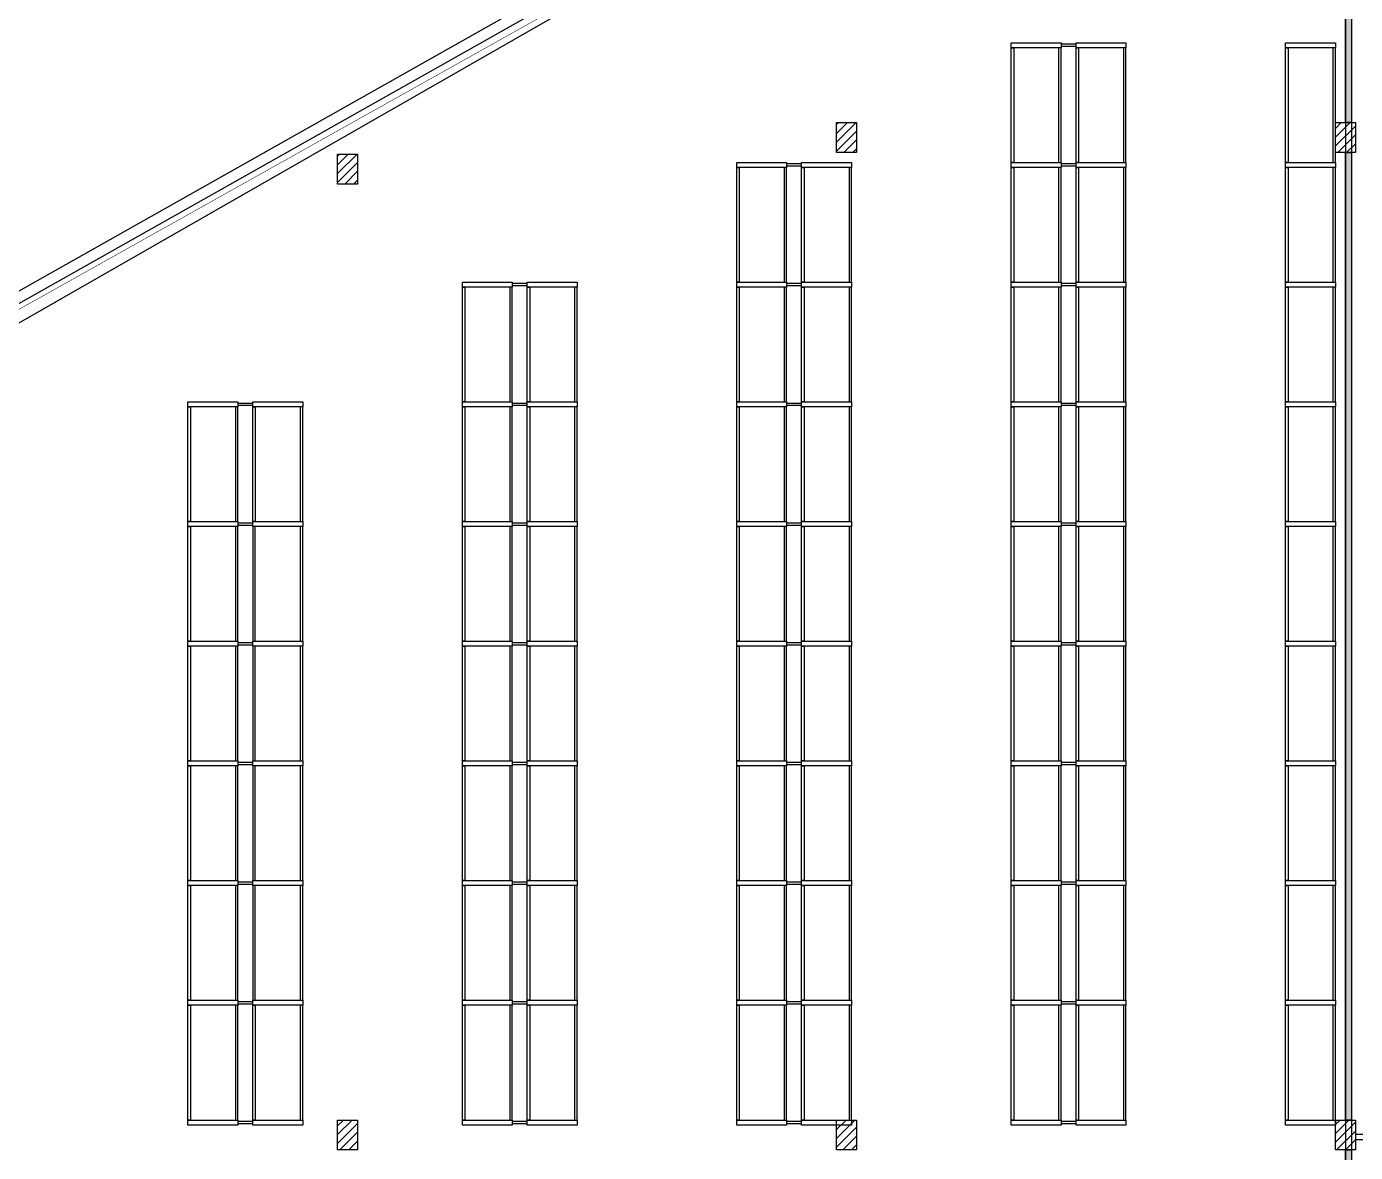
# Model space of a CAD drawing. Header units: millimetres. Extents: x 69.2 to 159.5, y 66.7 to 165.8.
# Drawn here: x 106.43 to 133.07, y 107.07 to 129.64 of the extents above; entities that cross this region are included whole.
import ezdxf

# ---------------------------------------------------------------- set-up
doc = ezdxf.new("R2010")
doc.units = ezdxf.units.MM
doc.layers.add('CIVIL-ARQ', color=8, linetype='Continuous')

# ---------------------------------------------------------------- blocks, each defined once
blk = doc.blocks.new('A$C3E6B7836')
h = blk.add_hatch()
h.set_pattern_fill('ANSI31', color=256, style=0)
h.set_pattern_definition([(45, (-13.37838, -34.88476), (-0.08838835, 0.08838835), [])])
h.paths.add_polyline_path([(-0.2, -0.3), (-0.2, 0.3), (0.2, 0.3), (0.2, -0.3)])
blk.add_lwpolyline([(-0.2, -0.3), (-0.2, 0.3), (0.2, 0.3), (0.2, -0.3), (-0.2, -0.3)])

msp = doc.modelspace()

# ---------------------------------------------------------------- hatches: boundary and pattern name
at = {"layer": 'CIVIL-ARQ'}
for points in [[(132.867179, 127.717529), (132.867179, 133.617529), (132.987179, 133.617529), (132.987179, 127.717529)], [(132.867179, 107.717529), (132.867179, 127.117529), (132.987179, 127.117529), (132.987179, 107.717529)], [(132.867179, 87.717529), (132.867179, 107.117529), (132.987179, 107.117529), (132.987179, 87.717529)]]:
    msp.add_hatch(color=256, dxfattribs=at).paths.add_polyline_path(points)

# ---------------------------------------------------------------- linework, layer by layer
for p, q in [((132.867179, 133.617529), (132.867179, 87.117529)), ((132.987179, 133.617529), (132.987179, 87.117529))]:
    msp.add_line(p, q, dxfattribs=at)
msp.add_lwpolyline([(132.987179, 136.617529, 0, 0, 0), (132.867179, 76.917529, 0, 0, 0), (79.367179, 76.917529, 0, 0, 0), (79.367179, 109.148387, 0, 0, 0), (101.654974, 121.626446, 0.01, 0.01, 0), (101.717179, 121.516253, 0.01, 0.01, 0), (105.11802, 123.321249, 0.01, 0.01, 0), (132.867179, 138.871263, 0.01, 0.01, 0), (132.987179, 136.617529, 0.01, 0.01, 0), (132.987179, 136.617529, 0.01, 0.01, 0)], format="xyseb", dxfattribs=at)
for points in [[(125.209299, 135.030727), (78.704792, 108.778183)], [(125.317483, 134.839005), (105.068861, 123.408331)], [(125.415802, 134.66484), (101.867179, 121.173683)], [(132.867179, 127.717529), (132.867179, 133.617529)], [(132.987179, 133.617529), (132.987179, 127.717529), (132.867179, 127.717529)], [(132.867179, 107.717529), (132.867179, 127.117529), (132.987179, 127.117529), (132.987179, 107.717529), (132.867179, 107.717529)], [(132.867179, 87.717529), (132.867179, 107.117529), (132.987179, 107.117529), (132.987179, 87.717529), (132.867179, 87.717529)]]:
    msp.add_lwpolyline(points, dxfattribs=at)
for points in [[(127.167179, 129.317529), (127.167179, 129.217529), (126.167179, 129.217529), (126.167179, 129.317529)], [(126.217179, 129.217529), (126.217179, 126.917529), (126.167179, 126.917529), (126.167179, 129.217529)], [(127.117179, 129.217529), (127.117179, 126.917529), (127.167179, 126.917529), (127.167179, 129.217529)], [(127.467179, 129.247529), (127.467179, 129.287529), (127.167179, 129.287529), (127.167179, 129.247529)], [(128.467179, 129.317529), (128.467179, 129.217529), (127.467179, 129.217529), (127.467179, 129.317529)], [(127.517179, 129.217529), (127.517179, 126.917529), (127.467179, 126.917529), (127.467179, 129.217529)], [(128.417179, 129.217529), (128.417179, 126.917529), (128.467179, 126.917529), (128.467179, 129.217529)], [(132.667179, 129.317529), (132.667179, 129.217529), (131.667179, 129.217529), (131.667179, 129.317529)], [(131.717179, 129.217529), (131.717179, 126.917529), (131.667179, 126.917529), (131.667179, 129.217529)], [(132.617179, 129.217529), (132.617179, 126.917529), (132.667179, 126.917529), (132.667179, 129.217529)], [(121.667179, 126.917529), (121.667179, 126.817529), (120.667179, 126.817529), (120.667179, 126.917529)], [(120.717179, 126.817529), (120.717179, 124.517529), (120.667179, 124.517529), (120.667179, 126.817529)], [(121.617179, 126.817529), (121.617179, 124.517529), (121.667179, 124.517529), (121.667179, 126.817529)], [(121.967179, 126.847529), (121.967179, 126.887529), (121.667179, 126.887529), (121.667179, 126.847529)], [(122.967179, 126.917529), (122.967179, 126.817529), (121.967179, 126.817529), (121.967179, 126.917529)], [(122.017179, 126.817529), (122.017179, 124.517529), (121.967179, 124.517529), (121.967179, 126.817529)], [(122.917179, 126.817529), (122.917179, 124.517529), (122.967179, 124.517529), (122.967179, 126.817529)], [(127.167179, 126.917529), (127.167179, 126.817529), (126.167179, 126.817529), (126.167179, 126.917529)], [(126.217179, 126.817529), (126.217179, 124.517529), (126.167179, 124.517529), (126.167179, 126.817529)], [(127.117179, 126.817529), (127.117179, 124.517529), (127.167179, 124.517529), (127.167179, 126.817529)], [(127.467179, 126.847529), (127.467179, 126.887529), (127.167179, 126.887529), (127.167179, 126.847529)], [(128.467179, 126.917529), (128.467179, 126.817529), (127.467179, 126.817529), (127.467179, 126.917529)], [(127.517179, 126.817529), (127.517179, 124.517529), (127.467179, 124.517529), (127.467179, 126.817529)], [(128.417179, 126.817529), (128.417179, 124.517529), (128.467179, 124.517529), (128.467179, 126.817529)], [(132.667179, 126.917529), (132.667179, 126.817529), (131.667179, 126.817529), (131.667179, 126.917529)], [(132.667179, 126.917529), (132.667179, 126.817529), (131.667179, 126.817529), (131.667179, 126.917529)], [(131.717179, 126.817529), (131.717179, 124.517529), (131.667179, 124.517529), (131.667179, 126.817529)], [(132.617179, 126.817529), (132.617179, 124.517529), (132.667179, 124.517529), (132.667179, 126.817529)], [(116.167179, 124.517529), (116.167179, 124.417529), (115.167179, 124.417529), (115.167179, 124.517529)], [(115.217179, 124.417529), (115.217179, 122.117529), (115.167179, 122.117529), (115.167179, 124.417529)], [(116.117179, 124.417529), (116.117179, 122.117529), (116.167179, 122.117529), (116.167179, 124.417529)], [(116.467179, 124.447529), (116.467179, 124.487529), (116.167179, 124.487529), (116.167179, 124.447529)], [(117.467179, 124.517529), (117.467179, 124.417529), (116.467179, 124.417529), (116.467179, 124.517529)], [(116.517179, 124.417529), (116.517179, 122.117529), (116.467179, 122.117529), (116.467179, 124.417529)], [(117.417179, 124.417529), (117.417179, 122.117529), (117.467179, 122.117529), (117.467179, 124.417529)], [(121.667179, 124.517529), (121.667179, 124.417529), (120.667179, 124.417529), (120.667179, 124.517529)], [(120.717179, 124.417529), (120.717179, 122.117529), (120.667179, 122.117529), (120.667179, 124.417529)], [(121.617179, 124.417529), (121.617179, 122.117529), (121.667179, 122.117529), (121.667179, 124.417529)], [(121.967179, 124.447529), (121.967179, 124.487529), (121.667179, 124.487529), (121.667179, 124.447529)], [(122.967179, 124.517529), (122.967179, 124.417529), (121.967179, 124.417529), (121.967179, 124.517529)], [(122.017179, 124.417529), (122.017179, 122.117529), (121.967179, 122.117529), (121.967179, 124.417529)], [(122.917179, 124.417529), (122.917179, 122.117529), (122.967179, 122.117529), (122.967179, 124.417529)], [(127.167179, 124.517529), (127.167179, 124.417529), (126.167179, 124.417529), (126.167179, 124.517529)], [(126.217179, 124.417529), (126.217179, 122.117529), (126.167179, 122.117529), (126.167179, 124.417529)], [(127.117179, 124.417529), (127.117179, 122.117529), (127.167179, 122.117529), (127.167179, 124.417529)], [(127.467179, 124.447529), (127.467179, 124.487529), (127.167179, 124.487529), (127.167179, 124.447529)], [(128.467179, 124.517529), (128.467179, 124.417529), (127.467179, 124.417529), (127.467179, 124.517529)], [(127.517179, 124.417529), (127.517179, 122.117529), (127.467179, 122.117529), (127.467179, 124.417529)], [(128.417179, 124.417529), (128.417179, 122.117529), (128.467179, 122.117529), (128.467179, 124.417529)], [(132.667179, 124.517529), (132.667179, 124.417529), (131.667179, 124.417529), (131.667179, 124.517529)], [(131.717179, 124.417529), (131.717179, 122.117529), (131.667179, 122.117529), (131.667179, 124.417529)], [(132.617179, 124.417529), (132.617179, 122.117529), (132.667179, 122.117529), (132.667179, 124.417529)], [(110.667179, 122.117529), (110.667179, 122.017529), (109.667179, 122.017529), (109.667179, 122.117529)], [(109.717179, 122.017529), (109.717179, 119.717529), (109.667179, 119.717529), (109.667179, 122.017529)], [(110.617179, 122.017529), (110.617179, 119.717529), (110.667179, 119.717529), (110.667179, 122.017529)], [(110.967179, 122.047529), (110.967179, 122.087529), (110.667179, 122.087529), (110.667179, 122.047529)], [(111.967179, 122.117529), (111.967179, 122.017529), (110.967179, 122.017529), (110.967179, 122.117529)], [(111.017179, 122.017529), (111.017179, 119.717529), (110.967179, 119.717529), (110.967179, 122.017529)], [(111.917179, 122.017529), (111.917179, 119.717529), (111.967179, 119.717529), (111.967179, 122.017529)], [(116.167179, 122.117529), (116.167179, 122.017529), (115.167179, 122.017529), (115.167179, 122.117529)], [(115.217179, 122.017529), (115.217179, 119.717529), (115.167179, 119.717529), (115.167179, 122.017529)], [(116.117179, 122.017529), (116.117179, 119.717529), (116.167179, 119.717529), (116.167179, 122.017529)], [(116.467179, 122.047529), (116.467179, 122.087529), (116.167179, 122.087529), (116.167179, 122.047529)], [(117.467179, 122.117529), (117.467179, 122.017529), (116.467179, 122.017529), (116.467179, 122.117529)], [(116.517179, 122.017529), (116.517179, 119.717529), (116.467179, 119.717529), (116.467179, 122.017529)], [(117.417179, 122.017529), (117.417179, 119.717529), (117.467179, 119.717529), (117.467179, 122.017529)], [(121.667179, 122.117529), (121.667179, 122.017529), (120.667179, 122.017529), (120.667179, 122.117529)], [(120.717179, 122.017529), (120.717179, 119.717529), (120.667179, 119.717529), (120.667179, 122.017529)], [(121.617179, 122.017529), (121.617179, 119.717529), (121.667179, 119.717529), (121.667179, 122.017529)], [(121.967179, 122.047529), (121.967179, 122.087529), (121.667179, 122.087529), (121.667179, 122.047529)], [(122.967179, 122.117529), (122.967179, 122.017529), (121.967179, 122.017529), (121.967179, 122.117529)], [(122.017179, 122.017529), (122.017179, 119.717529), (121.967179, 119.717529), (121.967179, 122.017529)], [(122.917179, 122.017529), (122.917179, 119.717529), (122.967179, 119.717529), (122.967179, 122.017529)], [(127.167179, 122.117529), (127.167179, 122.017529), (126.167179, 122.017529), (126.167179, 122.117529)], [(126.217179, 122.017529), (126.217179, 119.717529), (126.167179, 119.717529), (126.167179, 122.017529)], [(127.117179, 122.017529), (127.117179, 119.717529), (127.167179, 119.717529), (127.167179, 122.017529)], [(127.467179, 122.047529), (127.467179, 122.087529), (127.167179, 122.087529), (127.167179, 122.047529)], [(128.467179, 122.117529), (128.467179, 122.017529), (127.467179, 122.017529), (127.467179, 122.117529)], [(127.517179, 122.017529), (127.517179, 119.717529), (127.467179, 119.717529), (127.467179, 122.017529)], [(128.417179, 122.017529), (128.417179, 119.717529), (128.467179, 119.717529), (128.467179, 122.017529)], [(132.667179, 122.117529), (132.667179, 122.017529), (131.667179, 122.017529), (131.667179, 122.117529)], [(131.717179, 122.017529), (131.717179, 119.717529), (131.667179, 119.717529), (131.667179, 122.017529)], [(132.617179, 122.017529), (132.617179, 119.717529), (132.667179, 119.717529), (132.667179, 122.017529)], [(110.667179, 119.717529), (110.667179, 119.617529), (109.667179, 119.617529), (109.667179, 119.717529)], [(109.717179, 119.617529), (109.717179, 117.317529), (109.667179, 117.317529), (109.667179, 119.617529)], [(110.617179, 119.617529), (110.617179, 117.317529), (110.667179, 117.317529), (110.667179, 119.617529)], [(110.967179, 119.647529), (110.967179, 119.687529), (110.667179, 119.687529), (110.667179, 119.647529)], [(111.967179, 119.717529), (111.967179, 119.617529), (110.967179, 119.617529), (110.967179, 119.717529)], [(110.967179, 119.617529), (110.967179, 117.317529), (111.017179, 117.317529), (111.017179, 119.617529)], [(111.917179, 119.617529), (111.917179, 117.317529), (111.967179, 117.317529), (111.967179, 119.617529)], [(116.167179, 119.717529), (116.167179, 119.617529), (115.167179, 119.617529), (115.167179, 119.717529)], [(115.217179, 119.617529), (115.217179, 117.317529), (115.167179, 117.317529), (115.167179, 119.617529)], [(116.117179, 119.617529), (116.117179, 117.317529), (116.167179, 117.317529), (116.167179, 119.617529)], [(116.467179, 119.647529), (116.467179, 119.687529), (116.167179, 119.687529), (116.167179, 119.647529)], [(117.467179, 119.717529), (117.467179, 119.617529), (116.467179, 119.617529), (116.467179, 119.717529)], [(116.517179, 119.617529), (116.517179, 117.317529), (116.467179, 117.317529), (116.467179, 119.617529)], [(117.417179, 119.617529), (117.417179, 117.317529), (117.467179, 117.317529), (117.467179, 119.617529)], [(121.667179, 119.717529), (121.667179, 119.617529), (120.667179, 119.617529), (120.667179, 119.717529)], [(120.717179, 119.617529), (120.717179, 117.317529), (120.667179, 117.317529), (120.667179, 119.617529)], [(121.617179, 119.617529), (121.617179, 117.317529), (121.667179, 117.317529), (121.667179, 119.617529)], [(121.967179, 119.647529), (121.967179, 119.687529), (121.667179, 119.687529), (121.667179, 119.647529)], [(122.967179, 119.717529), (122.967179, 119.617529), (121.967179, 119.617529), (121.967179, 119.717529)], [(122.017179, 119.617529), (122.017179, 117.317529), (121.967179, 117.317529), (121.967179, 119.617529)], [(122.917179, 119.617529), (122.917179, 117.317529), (122.967179, 117.317529), (122.967179, 119.617529)], [(127.167179, 119.717529), (127.167179, 119.617529), (126.167179, 119.617529), (126.167179, 119.717529)], [(126.217179, 119.617529), (126.217179, 117.317529), (126.167179, 117.317529), (126.167179, 119.617529)], [(127.117179, 119.617529), (127.117179, 117.317529), (127.167179, 117.317529), (127.167179, 119.617529)], [(127.467179, 119.647529), (127.467179, 119.687529), (127.167179, 119.687529), (127.167179, 119.647529)], [(128.467179, 119.717529), (128.467179, 119.617529), (127.467179, 119.617529), (127.467179, 119.717529)], [(127.517179, 119.617529), (127.517179, 117.317529), (127.467179, 117.317529), (127.467179, 119.617529)], [(128.417179, 119.617529), (128.417179, 117.317529), (128.467179, 117.317529), (128.467179, 119.617529)], [(132.667179, 119.717529), (132.667179, 119.617529), (131.667179, 119.617529), (131.667179, 119.717529)], [(131.717179, 119.617529), (131.717179, 117.317529), (131.667179, 117.317529), (131.667179, 119.617529)], [(132.617179, 119.617529), (132.617179, 117.317529), (132.667179, 117.317529), (132.667179, 119.617529)], [(110.667179, 117.317529), (110.667179, 117.217529), (109.667179, 117.217529), (109.667179, 117.317529)], [(109.717179, 117.217529), (109.717179, 114.917529), (109.667179, 114.917529), (109.667179, 117.217529)], [(110.617179, 117.217529), (110.617179, 114.917529), (110.667179, 114.917529), (110.667179, 117.217529)], [(110.967179, 117.247529), (110.967179, 117.287529), (110.667179, 117.287529), (110.667179, 117.247529)], [(111.967179, 117.317529), (111.967179, 117.217529), (110.967179, 117.217529), (110.967179, 117.317529)], [(110.967179, 117.217529), (110.967179, 114.917529), (111.017179, 114.917529), (111.017179, 117.217529)], [(111.917179, 117.217529), (111.917179, 114.917529), (111.967179, 114.917529), (111.967179, 117.217529)], [(116.167179, 117.317529), (116.167179, 117.217529), (115.167179, 117.217529), (115.167179, 117.317529)], [(115.217179, 117.217529), (115.217179, 114.917529), (115.167179, 114.917529), (115.167179, 117.217529)], [(116.117179, 117.217529), (116.117179, 114.917529), (116.167179, 114.917529), (116.167179, 117.217529)], [(116.467179, 117.247529), (116.467179, 117.287529), (116.167179, 117.287529), (116.167179, 117.247529)], [(117.467179, 117.317529), (117.467179, 117.217529), (116.467179, 117.217529), (116.467179, 117.317529)], [(116.517179, 117.217529), (116.517179, 114.917529), (116.467179, 114.917529), (116.467179, 117.217529)], [(117.417179, 117.217529), (117.417179, 114.917529), (117.467179, 114.917529), (117.467179, 117.217529)], [(121.667179, 117.317529), (121.667179, 117.217529), (120.667179, 117.217529), (120.667179, 117.317529)], [(120.717179, 117.217529), (120.717179, 114.917529), (120.667179, 114.917529), (120.667179, 117.217529)], [(121.617179, 117.217529), (121.617179, 114.917529), (121.667179, 114.917529), (121.667179, 117.217529)], [(121.967179, 117.247529), (121.967179, 117.287529), (121.667179, 117.287529), (121.667179, 117.247529)], [(122.967179, 117.317529), (122.967179, 117.217529), (121.967179, 117.217529), (121.967179, 117.317529)], [(122.017179, 117.217529), (122.017179, 114.917529), (121.967179, 114.917529), (121.967179, 117.217529)], [(122.917179, 117.217529), (122.917179, 114.917529), (122.967179, 114.917529), (122.967179, 117.217529)], [(127.167179, 117.317529), (127.167179, 117.217529), (126.167179, 117.217529), (126.167179, 117.317529)], [(126.217179, 117.217529), (126.217179, 114.917529), (126.167179, 114.917529), (126.167179, 117.217529)], [(127.117179, 117.217529), (127.117179, 114.917529), (127.167179, 114.917529), (127.167179, 117.217529)], [(127.467179, 117.247529), (127.467179, 117.287529), (127.167179, 117.287529), (127.167179, 117.247529)], [(128.467179, 117.317529), (128.467179, 117.217529), (127.467179, 117.217529), (127.467179, 117.317529)], [(127.517179, 117.217529), (127.517179, 114.917529), (127.467179, 114.917529), (127.467179, 117.217529)], [(128.417179, 117.217529), (128.417179, 114.917529), (128.467179, 114.917529), (128.467179, 117.217529)], [(132.667179, 117.317529), (132.667179, 117.217529), (131.667179, 117.217529), (131.667179, 117.317529)], [(131.717179, 117.217529), (131.717179, 114.917529), (131.667179, 114.917529), (131.667179, 117.217529)], [(132.617179, 117.217529), (132.617179, 114.917529), (132.667179, 114.917529), (132.667179, 117.217529)], [(110.667179, 114.917529), (110.667179, 114.817529), (109.667179, 114.817529), (109.667179, 114.917529)], [(109.717179, 114.817529), (109.717179, 112.517529), (109.667179, 112.517529), (109.667179, 114.817529)], [(110.617179, 114.817529), (110.617179, 112.517529), (110.667179, 112.517529), (110.667179, 114.817529)], [(110.967179, 114.847529), (110.967179, 114.887529), (110.667179, 114.887529), (110.667179, 114.847529)], [(111.967179, 114.917529), (111.967179, 114.817529), (110.967179, 114.817529), (110.967179, 114.917529)], [(110.967179, 114.817529), (110.967179, 112.517529), (111.017179, 112.517529), (111.017179, 114.817529)], [(111.917179, 114.817529), (111.917179, 112.517529), (111.967179, 112.517529), (111.967179, 114.817529)], [(116.167179, 114.917529), (116.167179, 114.817529), (115.167179, 114.817529), (115.167179, 114.917529)], [(115.217179, 114.817529), (115.217179, 112.517529), (115.167179, 112.517529), (115.167179, 114.817529)], [(116.117179, 114.817529), (116.117179, 112.517529), (116.167179, 112.517529), (116.167179, 114.817529)], [(116.467179, 114.847529), (116.467179, 114.887529), (116.167179, 114.887529), (116.167179, 114.847529)], [(117.467179, 114.917529), (117.467179, 114.817529), (116.467179, 114.817529), (116.467179, 114.917529)], [(116.517179, 114.817529), (116.517179, 112.517529), (116.467179, 112.517529), (116.467179, 114.817529)], [(117.417179, 114.817529), (117.417179, 112.517529), (117.467179, 112.517529), (117.467179, 114.817529)], [(121.667179, 114.917529), (121.667179, 114.817529), (120.667179, 114.817529), (120.667179, 114.917529)], [(120.717179, 114.817529), (120.717179, 112.517529), (120.667179, 112.517529), (120.667179, 114.817529)], [(121.617179, 114.817529), (121.617179, 112.517529), (121.667179, 112.517529), (121.667179, 114.817529)], [(121.967179, 114.847529), (121.967179, 114.887529), (121.667179, 114.887529), (121.667179, 114.847529)], [(122.967179, 114.917529), (122.967179, 114.817529), (121.967179, 114.817529), (121.967179, 114.917529)], [(122.017179, 114.817529), (122.017179, 112.517529), (121.967179, 112.517529), (121.967179, 114.817529)], [(122.917179, 114.817529), (122.917179, 112.517529), (122.967179, 112.517529), (122.967179, 114.817529)], [(127.167179, 114.917529), (127.167179, 114.817529), (126.167179, 114.817529), (126.167179, 114.917529)], [(126.217179, 114.817529), (126.217179, 112.517529), (126.167179, 112.517529), (126.167179, 114.817529)], [(127.117179, 114.817529), (127.117179, 112.517529), (127.167179, 112.517529), (127.167179, 114.817529)], [(127.467179, 114.847529), (127.467179, 114.887529), (127.167179, 114.887529), (127.167179, 114.847529)], [(128.467179, 114.917529), (128.467179, 114.817529), (127.467179, 114.817529), (127.467179, 114.917529)], [(127.517179, 114.817529), (127.517179, 112.517529), (127.467179, 112.517529), (127.467179, 114.817529)], [(128.417179, 114.817529), (128.417179, 112.517529), (128.467179, 112.517529), (128.467179, 114.817529)], [(132.667179, 114.917529), (132.667179, 114.817529), (131.667179, 114.817529), (131.667179, 114.917529)], [(131.717179, 114.817529), (131.717179, 112.517529), (131.667179, 112.517529), (131.667179, 114.817529)], [(132.617179, 114.817529), (132.617179, 112.517529), (132.667179, 112.517529), (132.667179, 114.817529)], [(110.667179, 112.517529), (110.667179, 112.417529), (109.667179, 112.417529), (109.667179, 112.517529)], [(109.717179, 112.417529), (109.717179, 110.117529), (109.667179, 110.117529), (109.667179, 112.417529)], [(110.617179, 112.417529), (110.617179, 110.117529), (110.667179, 110.117529), (110.667179, 112.417529)], [(110.967179, 112.447529), (110.967179, 112.487529), (110.667179, 112.487529), (110.667179, 112.447529)], [(111.967179, 112.517529), (111.967179, 112.417529), (110.967179, 112.417529), (110.967179, 112.517529)], [(110.967179, 112.417529), (110.967179, 110.117529), (111.017179, 110.117529), (111.017179, 112.417529)], [(111.917179, 112.417529), (111.917179, 110.117529), (111.967179, 110.117529), (111.967179, 112.417529)], [(116.167179, 112.517529), (116.167179, 112.417529), (115.167179, 112.417529), (115.167179, 112.517529)], [(115.217179, 112.417529), (115.217179, 110.117529), (115.167179, 110.117529), (115.167179, 112.417529)], [(116.117179, 112.417529), (116.117179, 110.117529), (116.167179, 110.117529), (116.167179, 112.417529)], [(116.467179, 112.447529), (116.467179, 112.487529), (116.167179, 112.487529), (116.167179, 112.447529)], [(117.467179, 112.517529), (117.467179, 112.417529), (116.467179, 112.417529), (116.467179, 112.517529)], [(116.517179, 112.417529), (116.517179, 110.117529), (116.467179, 110.117529), (116.467179, 112.417529)], [(117.417179, 112.417529), (117.417179, 110.117529), (117.467179, 110.117529), (117.467179, 112.417529)], [(121.667179, 112.517529), (121.667179, 112.417529), (120.667179, 112.417529), (120.667179, 112.517529)], [(120.717179, 112.417529), (120.717179, 110.117529), (120.667179, 110.117529), (120.667179, 112.417529)], [(121.617179, 112.417529), (121.617179, 110.117529), (121.667179, 110.117529), (121.667179, 112.417529)], [(121.967179, 112.447529), (121.967179, 112.487529), (121.667179, 112.487529), (121.667179, 112.447529)], [(122.967179, 112.517529), (122.967179, 112.417529), (121.967179, 112.417529), (121.967179, 112.517529)], [(122.017179, 112.417529), (122.017179, 110.117529), (121.967179, 110.117529), (121.967179, 112.417529)], [(122.917179, 112.417529), (122.917179, 110.117529), (122.967179, 110.117529), (122.967179, 112.417529)], [(127.167179, 112.517529), (127.167179, 112.417529), (126.167179, 112.417529), (126.167179, 112.517529)], [(126.217179, 112.417529), (126.217179, 110.117529), (126.167179, 110.117529), (126.167179, 112.417529)], [(127.117179, 112.417529), (127.117179, 110.117529), (127.167179, 110.117529), (127.167179, 112.417529)], [(127.467179, 112.447529), (127.467179, 112.487529), (127.167179, 112.487529), (127.167179, 112.447529)], [(128.467179, 112.517529), (128.467179, 112.417529), (127.467179, 112.417529), (127.467179, 112.517529)], [(127.517179, 112.417529), (127.517179, 110.117529), (127.467179, 110.117529), (127.467179, 112.417529)], [(128.417179, 112.417529), (128.417179, 110.117529), (128.467179, 110.117529), (128.467179, 112.417529)], [(132.667179, 112.517529), (132.667179, 112.417529), (131.667179, 112.417529), (131.667179, 112.517529)], [(131.717179, 112.417529), (131.717179, 110.117529), (131.667179, 110.117529), (131.667179, 112.417529)], [(132.617179, 112.417529), (132.617179, 110.117529), (132.667179, 110.117529), (132.667179, 112.417529)], [(110.667179, 110.117529), (110.667179, 110.017529), (109.667179, 110.017529), (109.667179, 110.117529)], [(109.717179, 110.017529), (109.717179, 107.717529), (109.667179, 107.717529), (109.667179, 110.017529)], [(110.617179, 110.017529), (110.617179, 107.717529), (110.667179, 107.717529), (110.667179, 110.017529)], [(110.967179, 110.047529), (110.967179, 110.087529), (110.667179, 110.087529), (110.667179, 110.047529)], [(111.967179, 110.117529), (111.967179, 110.017529), (110.967179, 110.017529), (110.967179, 110.117529)], [(111.017179, 110.017529), (111.017179, 107.717529), (110.967179, 107.717529), (110.967179, 110.017529)], [(111.017179, 110.017529), (111.017179, 107.717529), (110.967179, 107.717529), (110.967179, 110.017529)], [(111.917179, 110.017529), (111.917179, 107.717529), (111.967179, 107.717529), (111.967179, 110.017529)], [(116.167179, 110.117529), (116.167179, 110.017529), (115.167179, 110.017529), (115.167179, 110.117529)], [(115.217179, 110.017529), (115.217179, 107.717529), (115.167179, 107.717529), (115.167179, 110.017529)], [(116.117179, 110.017529), (116.117179, 107.717529), (116.167179, 107.717529), (116.167179, 110.017529)], [(116.467179, 110.047529), (116.467179, 110.087529), (116.167179, 110.087529), (116.167179, 110.047529)], [(117.467179, 110.117529), (117.467179, 110.017529), (116.467179, 110.017529), (116.467179, 110.117529)], [(116.517179, 110.017529), (116.517179, 107.717529), (116.467179, 107.717529), (116.467179, 110.017529)], [(117.417179, 110.017529), (117.417179, 107.717529), (117.467179, 107.717529), (117.467179, 110.017529)], [(121.667179, 110.117529), (121.667179, 110.017529), (120.667179, 110.017529), (120.667179, 110.117529)], [(120.717179, 110.017529), (120.717179, 107.717529), (120.667179, 107.717529), (120.667179, 110.017529)], [(121.617179, 110.017529), (121.617179, 107.717529), (121.667179, 107.717529), (121.667179, 110.017529)], [(121.967179, 110.047529), (121.967179, 110.087529), (121.667179, 110.087529), (121.667179, 110.047529)], [(122.967179, 110.117529), (122.967179, 110.017529), (121.967179, 110.017529), (121.967179, 110.117529)], [(122.017179, 110.017529), (122.017179, 107.717529), (121.967179, 107.717529), (121.967179, 110.017529)], [(122.917179, 110.017529), (122.917179, 107.717529), (122.967179, 107.717529), (122.967179, 110.017529)], [(127.167179, 110.117529), (127.167179, 110.017529), (126.167179, 110.017529), (126.167179, 110.117529)], [(126.217179, 110.017529), (126.217179, 107.717529), (126.167179, 107.717529), (126.167179, 110.017529)], [(127.117179, 110.017529), (127.117179, 107.717529), (127.167179, 107.717529), (127.167179, 110.017529)], [(127.467179, 110.047529), (127.467179, 110.087529), (127.167179, 110.087529), (127.167179, 110.047529)], [(128.467179, 110.117529), (128.467179, 110.017529), (127.467179, 110.017529), (127.467179, 110.117529)], [(127.517179, 110.017529), (127.517179, 107.717529), (127.467179, 107.717529), (127.467179, 110.017529)], [(128.417179, 110.017529), (128.417179, 107.717529), (128.467179, 107.717529), (128.467179, 110.017529)], [(132.667179, 110.117529), (132.667179, 110.017529), (131.667179, 110.017529), (131.667179, 110.117529)], [(131.717179, 110.017529), (131.717179, 107.717529), (131.667179, 107.717529), (131.667179, 110.017529)], [(132.617179, 110.017529), (132.617179, 107.717529), (132.667179, 107.717529), (132.667179, 110.017529)], [(110.667179, 107.717529), (110.667179, 107.617529), (109.667179, 107.617529), (109.667179, 107.717529)], [(110.967179, 107.647529), (110.967179, 107.687529), (110.667179, 107.687529), (110.667179, 107.647529)], [(111.967179, 107.717529), (111.967179, 107.617529), (110.967179, 107.617529), (110.967179, 107.717529)], [(116.167179, 107.717529), (116.167179, 107.617529), (115.167179, 107.617529), (115.167179, 107.717529)], [(116.467179, 107.647529), (116.467179, 107.687529), (116.167179, 107.687529), (116.167179, 107.647529)], [(117.467179, 107.717529), (117.467179, 107.617529), (116.467179, 107.617529), (116.467179, 107.717529)], [(121.667179, 107.717529), (121.667179, 107.617529), (120.667179, 107.617529), (120.667179, 107.717529)], [(121.967179, 107.647529), (121.967179, 107.687529), (121.667179, 107.687529), (121.667179, 107.647529)], [(122.967179, 107.717529), (122.967179, 107.617529), (121.967179, 107.617529), (121.967179, 107.717529)], [(127.167179, 107.717529), (127.167179, 107.617529), (126.167179, 107.617529), (126.167179, 107.717529)], [(127.467179, 107.647529), (127.467179, 107.687529), (127.167179, 107.687529), (127.167179, 107.647529)], [(128.467179, 107.717529), (128.467179, 107.617529), (127.467179, 107.617529), (127.467179, 107.717529)], [(132.667179, 107.717529), (132.667179, 107.617529), (131.667179, 107.617529), (131.667179, 107.717529)], [(133.067179, 107.329574), (152.667179, 107.329574), (152.667179, 107.429574), (133.067179, 107.429574)]]:
    msp.add_lwpolyline(points, close=True, dxfattribs=at)

# ---------------------------------------------------------------- block references
for p in [(122.867179, 127.417529), (132.867179, 127.417529), (112.867179, 126.782045), (112.867179, 107.417529), (122.867179, 107.417529), (132.867179, 107.417529)]:
    msp.add_blockref('A$C3E6B7836', p, dxfattribs=at)

doc.saveas('drawing.dxf')
